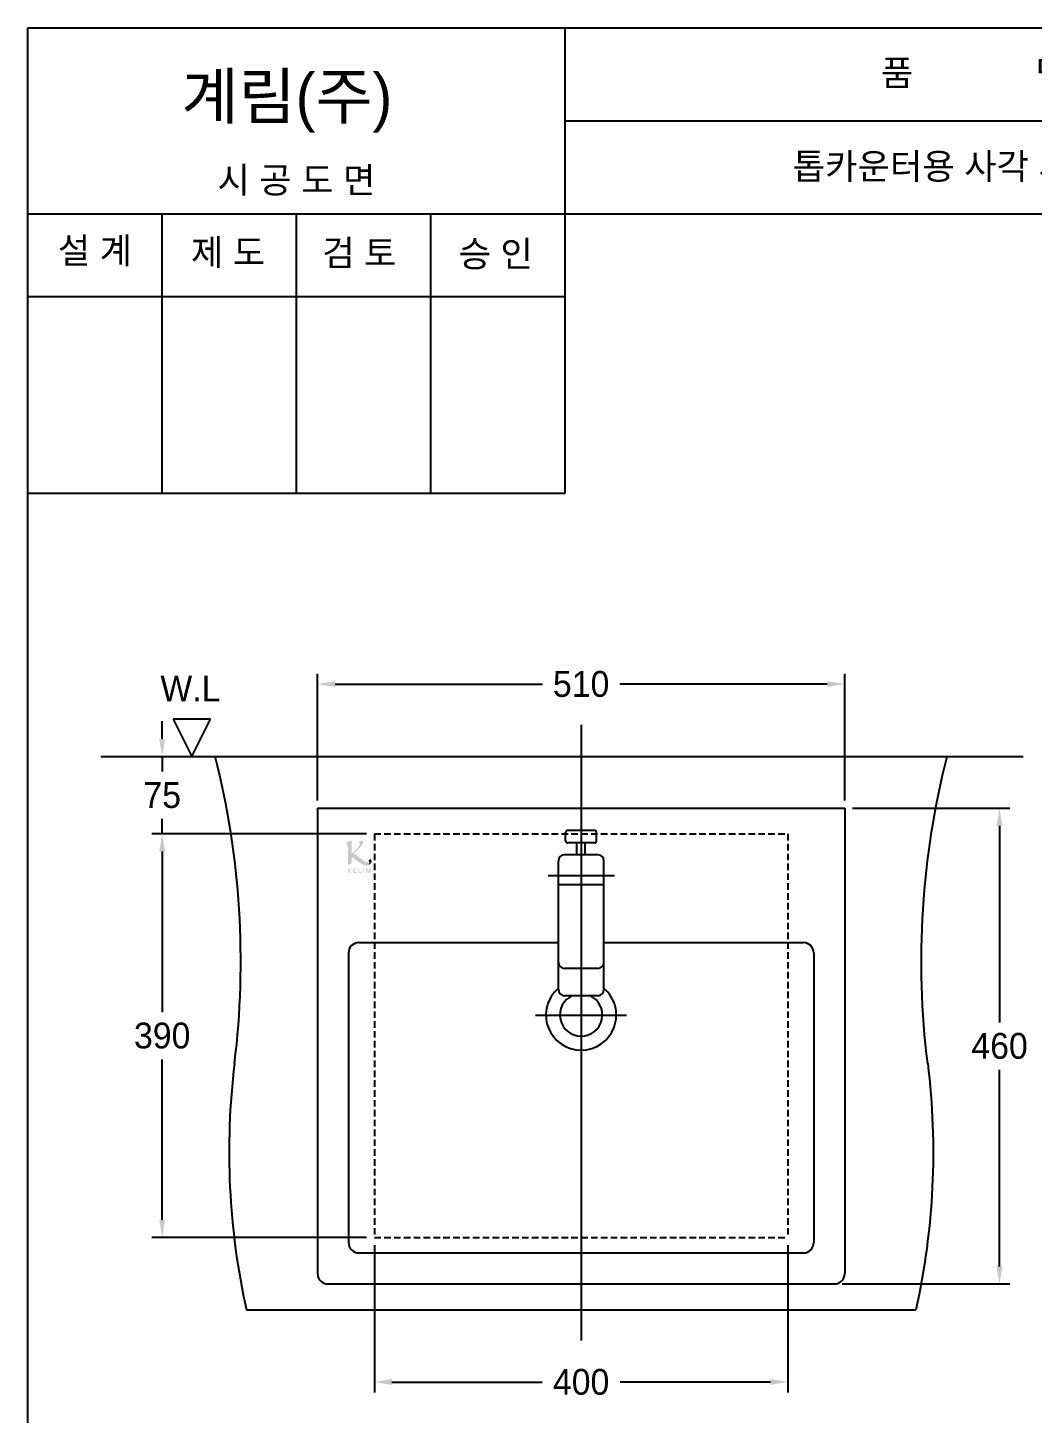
# Model space of a CAD drawing. Header units: millimetres. Extents: x 0 to 3800, y -67 to 2530.
# Drawn here: x 0 to 972, y 1190 to 2530 of the extents above; entities that cross this region are included whole.
import ezdxf
from ezdxf.enums import TextEntityAlignment as Align
from ezdxf.lldxf.tags import DXFTag

# ---------------------------------------------------------------- set-up
doc = ezdxf.new("R2010")
doc.units = ezdxf.units.MM
doc.linetypes.add('DASHED2', pattern=[9.525, 6.35, -3.175])
for name, color, linetype in [('K로고', 7, 'Continuous'), ('TEXT', 7, 'Continuous'), ('내부선 및 부속', 4, 'Continuous'), ('도각라인', 7, 'Continuous'), ('외형선', 3, 'Continuous'), ('점선', 6, 'DASHED2'), ('중심선', 1, 'DASHED'), ('치수선', 7, 'Continuous')]:
    doc.layers.add(name, color=color, linetype=linetype)
doc.styles.add('____', font='')
doc.styles.add('타이틀', font='H2GTRM.TTF', dxfattribs={"height": 25})
doc.styles.get('____').set_extended_font_data('굴림')
tags = doc.linetypes.add('DASHDOT', pattern=[70, 31, -13, 13, -13]).pattern_tags.tags
tags[10:11] = [DXFTag(74, 4), DXFTag(75, 0), DXFTag(340, '0'), DXFTag(46, 0.0), DXFTag(50, 0.0), DXFTag(44, 0.0), DXFTag(45, 0.0)]
tags[8:9] = [DXFTag(74, 4), DXFTag(75, 0), DXFTag(340, '0'), DXFTag(46, 0.0), DXFTag(50, 0.0), DXFTag(44, 0.0), DXFTag(45, 0.0)]
tags[6:7] = [DXFTag(74, 4), DXFTag(75, 0), DXFTag(340, '0'), DXFTag(46, 0.0), DXFTag(50, 0.0), DXFTag(44, 0.0), DXFTag(45, 0.0)]
tags[4:5] = [DXFTag(74, 4), DXFTag(75, 0), DXFTag(340, '0'), DXFTag(46, 0.0), DXFTag(50, 0.0), DXFTag(44, 0.0), DXFTag(45, 0.0)]
tags = doc.linetypes.add('DASHED', pattern=[25.72, 12.86, -12.86]).pattern_tags.tags
tags[6:7] = [DXFTag(74, 4), DXFTag(75, 0), DXFTag(340, '0'), DXFTag(46, 0.0), DXFTag(50, 0.0), DXFTag(44, 0.0), DXFTag(45, 0.0)]
tags[4:5] = [DXFTag(74, 4), DXFTag(75, 0), DXFTag(340, '0'), DXFTag(46, 0.0), DXFTag(50, 0.0), DXFTag(44, 0.0), DXFTag(45, 0.0)]
doc.dimstyles.new('MSADIM', dxfattribs={"dimtxt": 33, "dimasz": 17, "dimexe": 10, "dimexo": 7.5, "dimgap": 10, "dimtad": 0, "dimtih": 1, "dimtoh": 1, "dimdec": 0, "dimzin": 1, "dimdsep": 46, "dimtxsty": '____', "dimcen": 11.25, "dimadec": 0, "dimazin": 0, "dimtfac": 1, "dimtdec": 0, "dimtix": 1, "dimtmove": 0, "dimatfit": 3, "dimfxl": 1, "dimtolj": 1, "dimtzin": 1, "dimarcsym": 0})

# ---------------------------------------------------------------- blocks, each defined once
blk = doc.blocks.new('*D14')
at = {"layer": '치수선', "color": 0, "linetype": 'Continuous', "lineweight": -2, "transparency": 16777216}
for p, q in [((280.3, 1783), (280.3, 1905.4)), ((790.3, 1783), (790.3, 1905.4)), ((297.3, 1895.4), (497.9, 1895.4)), ((773.3, 1895.4), (572.6, 1895.4))]:
    blk.add_line(p, q, dxfattribs=at)
at = {"layer": '치수선', "color": 0, "linetype": 'Continuous', "transparency": 16777216}
for points in [[(297.3, 1898.3), (297.3, 1892.6), (280.3, 1895.4)], [(773.3, 1898.3), (773.3, 1892.6), (790.3, 1895.4)]]:
    blk.add_solid(points, dxfattribs=at)
at = {"layer": '치수선', "color": 0, "linetype": 'Continuous', "transparency": 16777216, "insert": (535.3, 1895.4), "char_height": 25, "attachment_point": 5, "style": '____'}
blk.add_mtext('\\A1;510', dxfattribs=at)
blk = doc.blocks.new('*D15')
at = {"layer": '치수선', "color": 0, "linetype": 'Continuous', "lineweight": -2, "transparency": 16777216}
for p, q in [((130.1, 1842.5), (130.1, 1859.5)), ((119.9, 1825.5), (140.1, 1825.5)), ((130.1, 1825.5), (130.1, 1810.8)), ((130.1, 1750.5), (130.1, 1765.1)), ((327.8, 1750.5), (120.1, 1750.5)), ((130.1, 1733.5), (130.1, 1716.5))]:
    blk.add_line(p, q, dxfattribs=at)
at = {"layer": '치수선', "color": 0, "linetype": 'Continuous', "transparency": 16777216}
for points in [[(127.2, 1842.5), (132.9, 1842.5), (130.1, 1825.5)], [(127.2, 1733.5), (132.9, 1733.5), (130.1, 1750.5)]]:
    blk.add_solid(points, dxfattribs=at)
at = {"layer": '치수선', "color": 0, "linetype": 'Continuous', "transparency": 16777216, "insert": (130.1, 1788), "char_height": 25, "attachment_point": 5, "style": '____'}
blk.add_mtext('\\A1;75', dxfattribs=at)
blk = doc.blocks.new('*D16')
at = {"layer": '치수선', "color": 0, "linetype": 'Continuous', "lineweight": -2, "transparency": 16777216}
for p, q in [((327.8, 1750.5), (120.1, 1750.5)), ((130.1, 1733.5), (130.1, 1578.3)), ((130.1, 1377.5), (130.1, 1532.6)), ((327.8, 1360.5), (120.1, 1360.5))]:
    blk.add_line(p, q, dxfattribs=at)
at = {"layer": '치수선', "color": 0, "linetype": 'Continuous', "transparency": 16777216}
for points in [[(127.2, 1733.5), (132.9, 1733.5), (130.1, 1750.5)], [(127.2, 1377.5), (132.9, 1377.5), (130.1, 1360.5)]]:
    blk.add_solid(points, dxfattribs=at)
at = {"layer": '치수선', "color": 0, "linetype": 'Continuous', "transparency": 16777216, "insert": (130.1, 1555.5), "char_height": 25, "attachment_point": 5, "style": '____'}
blk.add_mtext('\\A1;390', dxfattribs=at)
blk = doc.blocks.new('*D17')
at = {"layer": '치수선', "color": 0, "linetype": 'Continuous', "lineweight": -2, "transparency": 16777216}
for p, q in [((335.3, 1353), (335.3, 1210.7)), ((735.3, 1353), (735.3, 1210.7)), ((352.3, 1220.7), (497.6, 1220.7)), ((718.3, 1220.7), (572.9, 1220.7))]:
    blk.add_line(p, q, dxfattribs=at)
at = {"layer": '치수선', "color": 0, "linetype": 'Continuous', "transparency": 16777216}
for points in [[(352.3, 1223.6), (352.3, 1217.9), (335.3, 1220.7)], [(718.3, 1223.6), (718.3, 1217.9), (735.3, 1220.7)]]:
    blk.add_solid(points, dxfattribs=at)
at = {"layer": '치수선', "color": 0, "linetype": 'Continuous', "transparency": 16777216, "insert": (535.3, 1220.7), "char_height": 25, "attachment_point": 5, "style": '____'}
blk.add_mtext('\\A1;400', dxfattribs=at)
blk = doc.blocks.new('*D18')
at = {"layer": '치수선', "color": 0, "linetype": 'Continuous', "lineweight": -2, "transparency": 16777216}
for p, q in [((797.8, 1775.5), (950, 1775.5)), ((940, 1758.5), (940, 1568.3)), ((940, 1332.5), (940, 1522.6)), ((787.8, 1315.5), (950, 1315.5))]:
    blk.add_line(p, q, dxfattribs=at)
at = {"layer": '치수선', "color": 0, "linetype": 'Continuous', "transparency": 16777216}
for points in [[(937.1, 1758.5), (942.8, 1758.5), (940, 1775.5)], [(937.1, 1332.5), (942.8, 1332.5), (940, 1315.5)]]:
    blk.add_solid(points, dxfattribs=at)
at = {"layer": '치수선', "color": 0, "linetype": 'Continuous', "transparency": 16777216, "insert": (940, 1545.5), "char_height": 25, "attachment_point": 5, "style": '____'}
blk.add_mtext('\\A1;460', dxfattribs=at)

msp = doc.modelspace()

# ---------------------------------------------------------------- hatches: boundary and pattern name
at = {"layer": 'K로고'}
h = msp.add_hatch(color=7, dxfattribs=at)
h.dxf.hatch_style = 1
edge = h.paths.add_edge_path()
edge.add_spline(control_points=[(313.5, 1731.7), (313.5, 1737.1), (313.5, 1742.9), (313.5, 1742.9)], knot_values=[8, 8, 8, 8, 8.533916, 8.533916, 8.533916, 8.533916], degree=3, periodic=0)
edge.add_spline(control_points=[(313.5, 1742.9), (313.5, 1743.7), (313.2, 1744.1), (312.5, 1744.1)], knot_values=[7, 7, 7, 7, 8, 8, 8, 8], degree=3, periodic=0)
edge.add_spline(control_points=[(312.5, 1744.1), (312, 1744.1), (311.5, 1744), (310.9, 1743.7)], knot_values=[6, 6, 6, 6, 7, 7, 7, 7], degree=3, periodic=0)
edge.add_spline(control_points=[(310.9, 1743.7), (310.4, 1743.4), (310, 1743.2), (309.5, 1742.9)], knot_values=[5, 5, 5, 5, 6, 6, 6, 6], degree=3, periodic=0)
edge.add_spline(control_points=[(309.5, 1742.9), (308.8, 1742.4), (308.1, 1741.9), (307.3, 1741.4)], knot_values=[4, 4, 4, 4, 5, 5, 5, 5], degree=3, periodic=0)
edge.add_spline(control_points=[(307.3, 1741.4), (307.9, 1741.3), (308.4, 1741), (308.9, 1740.6)], knot_values=[3, 3, 3, 3, 4, 4, 4, 4], degree=3, periodic=0)
edge.add_spline(control_points=[(308.9, 1740.6), (309.4, 1740.2), (309.7, 1739.5), (309.7, 1738.3)], knot_values=[2, 2, 2, 2, 3, 3, 3, 3], degree=3, periodic=0)
edge.add_spline(control_points=[(309.7, 1738.3), (309.7, 1738.3), (309.7, 1720.1), (309.7, 1720.1)], knot_values=[1, 1, 1, 1, 2, 2, 2, 2], degree=3, periodic=0)
edge.add_spline(control_points=[(309.7, 1720.1), (309.7, 1720.1), (313.5, 1722.6), (313.5, 1722.6)], knot_values=[0, 0, 0, 0, 1, 1, 1, 1], degree=3, periodic=0)
edge.add_spline(control_points=[(313.5, 1722.6), (313.5, 1722.6), (313.5, 1724.3), (313.5, 1726.7)], knot_values=[8.711966, 8.711966, 8.711966, 8.711966, 9, 9, 9, 9], degree=3, periodic=0)
edge.add_spline(control_points=[(313.5, 1726.7), (313.5, 1727.2), (313.5, 1727.8), (313.5, 1728.4)], knot_values=[8.647765, 8.647765, 8.647765, 8.647765, 8.711966, 8.711966, 8.711966, 8.711966], degree=3, periodic=0)
edge.add_spline(control_points=[(313.5, 1728.4), (316.4, 1726.1), (321.1, 1722.5), (324.2, 1721)], knot_values=[0, 0, 0, 0, 0.922238, 0.922238, 0.922238, 0.922238], degree=3, periodic=0)
edge.add_spline(control_points=[(324.2, 1721), (325.5, 1720.4), (326.5, 1720), (327.3, 1720)], knot_values=[11, 11, 11, 11, 12, 12, 12, 12], degree=3, periodic=0)
edge.add_spline(control_points=[(327.3, 1720), (327.9, 1720), (328.5, 1720.1), (329.1, 1720.3)], knot_values=[10.498506, 10.498506, 10.498506, 10.498506, 11, 11, 11, 11], degree=3, periodic=0)
edge.add_spline(control_points=[(328.9, 1720.2), (329.7, 1720.5), (330.3, 1721.3), (330.5, 1722.2)], knot_values=[3.097028, 3.097028, 3.097028, 3.097028, 4, 4, 4, 4], degree=3, periodic=0)
edge.add_spline(control_points=[(330.4, 1722.2), (329.8, 1722.2), (328.9, 1722.5), (327.9, 1723.1)], knot_values=[5, 5, 5, 5, 6, 6, 6, 6], degree=3, periodic=0)
edge.add_spline(control_points=[(327.9, 1723.1), (326.8, 1723.7), (325.8, 1724.3), (324.6, 1725)], knot_values=[4, 4, 4, 4, 5, 5, 5, 5], degree=3, periodic=0)
edge.add_spline(control_points=[(324.6, 1725), (324.6, 1725), (315.6, 1731.6), (315.1, 1732)], knot_values=[3, 3, 3, 3, 4, 4, 4, 4], degree=3, periodic=0)
edge.add_spline(control_points=[(315.1, 1732), (315, 1732), (315, 1732), (315, 1732)], knot_values=[2.993956, 2.993956, 2.993956, 2.993956, 3, 3, 3, 3], degree=3, periodic=0)
edge.add_spline(control_points=[(315, 1732), (316.6, 1733.1), (318.1, 1734.4), (319.6, 1735.6)], knot_values=[2, 2, 2, 2, 2.998114, 2.998114, 2.998114, 2.998114], degree=3, periodic=0)
edge.add_spline(control_points=[(319.6, 1735.6), (320.8, 1736.6), (323, 1738.8), (323.7, 1740.2)], knot_values=[1, 1, 1, 1, 2, 2, 2, 2], degree=3, periodic=0)
edge.add_spline(control_points=[(323.7, 1740.2), (324.4, 1741.5), (324.4, 1743.1), (323.5, 1744.4)], knot_values=[0, 0, 0, 0, 1, 1, 1, 1], degree=3, periodic=0)
edge.add_spline(control_points=[(323.5, 1744.4), (322.5, 1743.9), (321.5, 1743.4), (320.4, 1742.9)], knot_values=[7, 7, 7, 7, 8, 8, 8, 8], degree=3, periodic=0)
edge.add_spline(control_points=[(320.4, 1742.9), (321.2, 1742), (321.4, 1740.9), (321.1, 1739.8)], knot_values=[6, 6, 6, 6, 7, 7, 7, 7], degree=3, periodic=0)
edge.add_spline(control_points=[(321.1, 1739.8), (320.5, 1738), (318.3, 1735.8), (317, 1734.6)], knot_values=[5, 5, 5, 5, 6, 6, 6, 6], degree=3, periodic=0)
edge.add_spline(control_points=[(317, 1734.6), (315.8, 1733.6), (314.7, 1732.7), (313.5, 1731.7)], knot_values=[4.370496, 4.370496, 4.370496, 4.370496, 5, 5, 5, 5], degree=3, periodic=0)
h.paths.add_polyline_path([(313.3, 1717.2), (312.3, 1717.2), (310.6, 1715.5), (310.6, 1717.2), (309.8, 1717.2), (309.8, 1712.9), (310.6, 1712.9), (310.6, 1714.6), (312.3, 1712.9), (313.3, 1712.9), (311.2, 1715.1)])
h.paths.add_polyline_path([(318.1, 1717.2), (315.1, 1717.2), (315.1, 1712.9), (318.1, 1712.9), (318.1, 1713.6), (315.8, 1713.6), (315.8, 1714.8), (318, 1714.8), (318, 1715.5), (315.8, 1715.5), (315.8, 1716.5), (318.1, 1716.5)])
h.paths.add_polyline_path([(320.8, 1717.2), (320, 1717.2), (320, 1712.9), (322.8, 1712.9), (322.8, 1713.6), (320.8, 1713.6)])
h.paths.add_polyline_path([(325.4, 1717.2), (324.7, 1717.2), (324.7, 1712.9), (325.4, 1712.9)])
h.paths.add_polyline_path([(328.2, 1717.2), (327.2, 1717.2), (327.2, 1712.9), (328, 1712.9), (328, 1715.7), (329.1, 1712.9), (329.7, 1712.9), (330.8, 1715.7), (330.8, 1712.9), (331.6, 1712.9), (331.6, 1717.2), (330.6, 1717.2), (329.4, 1714.2)])
h = msp.add_hatch(color=7, dxfattribs=at)
h.dxf.hatch_style = 1
edge = h.paths.add_edge_path()
edge.add_spline(control_points=[(330.4, 1722.2), (330.4, 1722.2), (330.5, 1722.2), (330.5, 1722.2)], knot_values=[6, 6, 6, 6, 6.015269, 6.015269, 6.015269, 6.015269], degree=3, periodic=0)
edge.add_spline(control_points=[(330.5, 1722.2), (330.5, 1722.3), (330.5, 1722.4), (330.5, 1722.5)], knot_values=[3, 3, 3, 3, 3.097028, 3.097028, 3.097028, 3.097028], degree=3, periodic=0)
edge.add_spline(control_points=[(330.5, 1722.5), (330.5, 1723.4), (330.1, 1724.1), (329.4, 1724.5)], knot_values=[2, 2, 2, 2, 3, 3, 3, 3], degree=3, periodic=0)
edge.add_spline(control_points=[(329.4, 1724.5), (329.4, 1724.5), (331.5, 1726.3), (331.5, 1726.3)], knot_values=[1, 1, 1, 1, 2, 2, 2, 2], degree=3, periodic=0)
edge.add_spline(control_points=[(331.5, 1726.3), (331.5, 1726.3), (332, 1726), (332.5, 1725.1)], knot_values=[0, 0, 0, 0, 1, 1, 1, 1], degree=3, periodic=0)
edge.add_spline(control_points=[(332.5, 1725.1), (332.8, 1724.4), (332.9, 1723.4), (332.1, 1722.5)], knot_values=[5, 5, 5, 5, 6, 6, 6, 6], degree=3, periodic=0)
edge.add_spline(control_points=[(332.1, 1722.5), (332.1, 1722.5), (330.7, 1720.6), (328.9, 1720.2)], knot_values=[4, 4, 4, 4, 5, 5, 5, 5], degree=3, periodic=0)
edge.add_spline(control_points=[(328.9, 1720.2), (329.7, 1720.5), (330.3, 1721.3), (330.5, 1722.2)], knot_values=[3.097028, 3.097028, 3.097028, 3.097028, 4, 4, 4, 4], degree=3, periodic=0)
edge.add_spline(control_points=[(327.9, 1723.1), (328.9, 1722.5), (329.8, 1722.2), (330.4, 1722.2)], knot_values=[5, 5, 5, 5, 6, 6, 6, 6], degree=3, periodic=0)

# ---------------------------------------------------------------- linework, layer by layer
at = {"layer": '내부선 및 부속', "linetype": 'Continuous'}
for p, q in [((70.8, 1825.5), (962.9, 1825.5)), ((548.3, 1753.9), (522.3, 1753.9)), ((548.3, 1741.9), (522.3, 1741.9)), ((531.3, 1730.5), (531.3, 1741.9)), ((539.3, 1730.5), (539.3, 1741.9)), ((551.3, 1730.5), (519.3, 1730.5)), ((513.3, 1626.5), (513.3, 1724.5)), ((557.3, 1626.5), (557.3, 1724.5)), ((557.3, 1701.3), (513.3, 1701.3)), ((513.3, 1600.2), (513.3, 1626.5)), ((557.3, 1600.2), (557.3, 1626.5)), ((551.3, 1620.5), (519.3, 1620.5)), ((551.3, 1594.2), (519.3, 1594.2)), ((211.5, 1290.5), (859, 1290.5))]:
    msp.add_line(p, q, dxfattribs=at)
at = {"layer": '내부선 및 부속', "linetype": 'Continuous', "flags": 128}
for points in [[(870.5, 1528.6, -0.092952), (889.2, 1825.5)], [(870.5, 1528.6, -0.085691), (859, 1290.5)]]:
    msp.add_lwpolyline(points, format="xyb", dxfattribs=at)
at = {"layer": '내부선 및 부속', "linetype": 'Continuous'}
for centre, radius, start, end in [((-600.9, 1627.1), 807, 352.9852, 14.2272), ((-600.9, 1627.1), 807, 352.9852, 14.2272), ((522.3, 1751.9), 2, 90, 180), ((522.3, 1743.9), 2, 180, 270), ((548.3, 1751.9), 2, 0, 90), ((548.3, 1743.9), 2, 270, 0), ((519.3, 1724.5), 6, 90, 180), ((551.3, 1724.5), 6, 0, 90), ((519.3, 1626.5), 6, 180, 270), ((551.3, 1626.5), 6, 270, 0), ((535.3, 1575.5), 34, 130.3202, 49.6798), ((519.3, 1600.2), 6, 180, 270), ((535.3, 1575.5), 20.5, 113.7896, 66.2104), ((551.3, 1600.2), 6, 270, 0), ((895.4, 1443), 700.6, 172.9852, 192.5763), ((895.4, 1443), 700.6, 172.9852, 192.5763)]:
    msp.add_arc(centre, radius, start, end, dxfattribs=at)
for points in [[(520.3, 1743.9), (520.3, 1747.9), (520.3, 1751.9)], [(550.3, 1743.9), (550.3, 1747.9), (550.3, 1751.9)]]:
    msp.add_open_spline(points, degree=2, dxfattribs=at)
at = {"layer": '도각라인', "color": 7}
for p, q in [((0, 0), (0, 2530)), ((0, 2530), (1800, 2530)), ((520, 2080), (520, 2530)), ((520, 2440), (1800, 2440)), ((0, 2350), (1800, 2350)), ((130, 2080), (130, 2350)), ((260, 2080), (260, 2350)), ((390, 2080), (390, 2350)), ((0, 2270), (520, 2270)), ((0, 2080), (520, 2080))]:
    msp.add_line(p, q, dxfattribs=at)
at = {"layer": '외형선', "linetype": 'Continuous'}
for p, q in [((176.7, 1861.5), (140.7, 1861.5)), ((140.7, 1861.5), (158.7, 1825.5)), ((158.7, 1825.5), (176.7, 1861.5))]:
    msp.add_line(p, q, dxfattribs=at)
at = {"layer": '외형선'}
for p, q in [((280.3, 1775.5), (280.3, 1325.5)), ((280.3, 1775.5), (790.3, 1775.5)), ((790.3, 1775.5), (790.3, 1325.5)), ((310.3, 1635.5), (310.3, 1355.5)), ((320.3, 1645.5), (513.3, 1645.5)), ((557.3, 1645.5), (750.3, 1645.5)), ((760.3, 1635.5), (760.3, 1355.5)), ((320.3, 1345.5), (750.3, 1345.5)), ((290.3, 1315.5), (780.3, 1315.5))]:
    msp.add_line(p, q, dxfattribs=at)
for centre, start, end in [((320.3, 1635.5), 90, 180), ((750.3, 1635.5), 0, 90), ((320.3, 1355.5), 180, 270), ((750.3, 1355.5), 270, 0), ((290.3, 1325.5), 180, 270), ((780.3, 1325.5), 270, 0)]:
    msp.add_arc(centre, 10, start, end, dxfattribs=at)
at = {"layer": '점선'}
for p, q in [((335.3, 1750.5), (735.3, 1750.5)), ((335.3, 1750.5), (335.3, 1360.5)), ((735.3, 1750.5), (735.3, 1360.5)), ((335.3, 1360.5), (735.3, 1360.5))]:
    msp.add_line(p, q, dxfattribs=at)
at = {"layer": '중심선', "linetype": 'DASHDOT'}
for p, q in [((535.3, 1855.9), (535.3, 1260.8)), ((503.3, 1710.5), (567.7, 1710.5)), ((491.3, 1575.5), (579.3, 1575.5))]:
    msp.add_line(p, q, dxfattribs=at)

# ---------------------------------------------------------------- texts
at = {"layer": 'TEXT', "style": '타이틀'}
for s, p in [('품             명', (915.7, 2486.4)), ('톱카운터용 사각 세면기', (905.8, 2396)), ('시 공 도 면', (259.9, 2382.7)), ('설 계', (65, 2314.6)), ('제 도', (193.8, 2312.9)), ('검 토', (320.8, 2312.3)), ('승 인', (452.7, 2311.4))]:
    msp.add_text(s, height=25, dxfattribs=at).set_placement(p, align=Align.MIDDLE_CENTER)
msp.add_text('계림(주)', height=44, dxfattribs=at).set_placement((148.7, 2441.8))
msp.add_text('W.L', height=25, dxfattribs=at).set_placement((157.4, 1891.2), align=Align.MIDDLE)

# ---------------------------------------------------------------- dimensions: what is measured, and where the dimension line sits
at = {"layer": '치수선', "linetype": 'Continuous'}
for base, p1, p2, picture, middle in [((790.3, 1895.4), (280.3, 1775.5), (790.3, 1775.5), '*D14', (535.3, 1895.4)), ((735.3, 1220.7), (335.3, 1360.5), (735.3, 1360.5), '*D17', (535.3, 1220.7))]:
    dim = msp.add_linear_dim(base=base, p1=p1, p2=p2, dimstyle='MSADIM', override={"dimtxt": 25}, dxfattribs=at)
    dim.commit()
    dim.dimension.update_dxf_attribs({"geometry": picture, "text_midpoint": middle, "dimtype": 160})
for base, p1, p2, picture, middle in [((130.1, 1825.5), (335.3, 1750.5), (112.4, 1825.5), '*D15', (130.1, 1788)), ((940, 1775.5), (780.3, 1315.5), (790.3, 1775.5), '*D18', (940, 1545.5))]:
    dim = msp.add_linear_dim(base=base, p1=p1, p2=p2, angle=90, dimstyle='MSADIM', override={"dimtxt": 25}, dxfattribs=at)
    dim.commit()
    dim.dimension.update_dxf_attribs({"geometry": picture, "text_midpoint": middle, "dimtype": 160})
dim = msp.add_linear_dim(base=(130.1, 1360.5), p1=(335.3, 1750.5), p2=(335.3, 1360.5), angle=90, dimstyle='MSADIM', override={"dimtxt": 25}, dxfattribs=at)
dim.commit()
dim.dimension.update_dxf_attribs({"geometry": '*D16', "text_midpoint": (130.1, 1555.5)})

doc.saveas('drawing.dxf')
